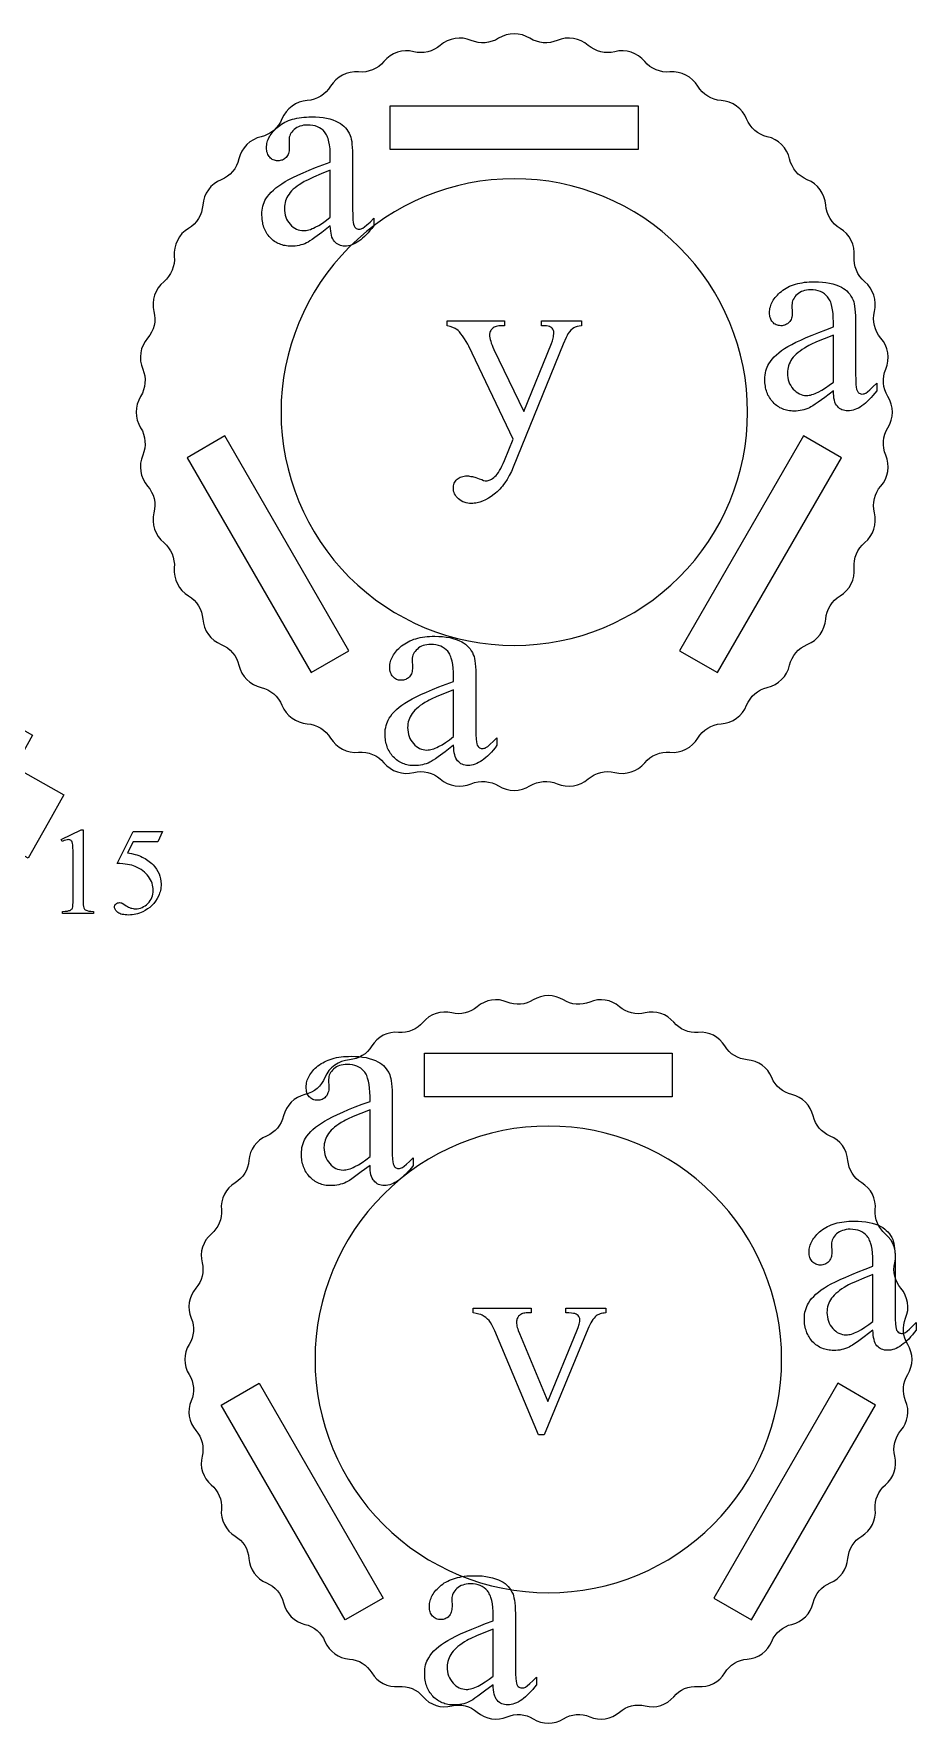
# Model space of a CAD drawing. Extents: x 5 to 599, y -219 to 392.
# Drawn here: x 277.2 to 341.2, y 202.3 to 324.8 of the extents above; entities that cross this region are included whole.
import ezdxf

# ---------------------------------------------------------------- set-up
doc = ezdxf.new("R2010")
doc.units = 0
doc.header["$MEASUREMENT"] = 0
for name, color, linetype in [('EXT', 1, 'CONTINUOUS'), ('INT', 5, 'CONTINUOUS'), ('POCKET_2_4MM', 3, 'CONTINUOUS'), ('TEXT', 18, 'CONTINUOUS')]:
    doc.layers.add(name, color=color, linetype=linetype)

msp = doc.modelspace()

# ---------------------------------------------------------------- linework, layer by layer
at = {"layer": 'EXT'}
for points in [[(285.09, 294.26, 0.286149), (285.45, 292.01, -0.244114), (285.91, 290.08, 0.286149), (286.62, 287.91, -0.244114), (287.38, 286.08, 0.286149), (288.41, 284.05, -0.244114), (289.45, 282.36, 0.286149), (290.79, 280.52, -0.244114), (292.08, 279.01, 0.286149), (293.69, 277.4, -0.244114), (295.2, 276.11, 0.286149), (297.04, 274.77, -0.244114), (298.73, 273.73, 0.286149), (300.76, 272.7, -0.244114), (302.6, 271.94, 0.286149), (304.76, 271.23, -0.244114), (306.69, 270.77, 0.286149), (308.94, 270.41, -0.244114), (310.92, 270.26, 0.286149), (313.2, 270.26, -0.244114), (315.18, 270.41, 0.286149), (317.43, 270.77, -0.244114), (319.36, 271.23, 0.286149), (321.53, 271.94, -0.244114), (323.36, 272.7, 0.286149), (325.39, 273.73, -0.244114), (327.08, 274.77, 0.286149), (328.93, 276.11, -0.244114), (330.43, 277.4, 0.286149), (332.05, 279.01, -0.244114), (333.33, 280.52, 0.286149), (334.67, 282.36, -0.244114), (335.71, 284.05, 0.286149), (336.74, 286.08, -0.244114), (337.5, 287.91, 0.286149), (338.21, 290.08, -0.244114), (338.67, 292.01, 0.286149), (339.03, 294.26, -0.244114), (339.18, 296.24, 0.286149), (339.18, 298.52, -0.244114), (339.03, 300.5, 0.286149), (338.67, 302.75, -0.244114), (338.21, 304.68, 0.286149), (337.5, 306.84, -0.244114), (336.74, 308.68, 0.286149), (335.71, 310.71, -0.244114), (334.67, 312.4, 0.286149), (333.33, 314.24, -0.244114), (332.05, 315.75, 0.286149), (330.43, 317.36, -0.244114), (328.93, 318.65, 0.286149), (327.08, 319.99, -0.244114), (325.39, 321.03, 0.286149), (323.36, 322.06, -0.244114), (321.53, 322.82, 0.286149), (319.36, 323.53, -0.244114), (317.43, 323.99, 0.286149), (315.18, 324.35, -0.244114), (313.2, 324.5, 0.286149), (310.92, 324.5, -0.244114), (308.94, 324.35, 0.286149), (306.69, 323.99, -0.244114), (304.76, 323.53, 0.286149), (302.6, 322.82, -0.244114), (300.76, 322.06, 0.286149), (298.73, 321.03, -0.244114), (297.04, 319.99, 0.286149), (295.2, 318.65, -0.244114), (293.69, 317.36, 0.286149), (292.08, 315.75, -0.244114), (290.79, 314.24, 0.286149), (289.45, 312.4, -0.244114), (288.41, 310.71, 0.286149), (287.38, 308.68, -0.244114), (286.62, 306.84, 0.286149), (285.91, 304.68, -0.244114), (285.45, 302.75, 0.286149), (285.09, 300.5, -0.244114), (284.94, 298.52, 0.286149), (284.94, 296.24, -0.244114)], [(276.77, 265.01), (273.19, 267.02), (271.89, 264.71), (268.79, 266.47), (252.52, 266.47), (252.52, 271.76, 1), (249.34, 271.76), (249.34, 271.76), (249.34, 266.47), (245.11, 266.47), (245.11, 277.05), (271.57, 277.05), (277.1, 273.93), (275.8, 271.63), (279.37, 269.61), (278.23, 267.59), (277.1, 265.58)], [(288.61, 225.65, 0.286149), (288.95, 223.49, -0.244114), (289.4, 221.63, 0.286149), (290.07, 219.55, -0.244114), (290.8, 217.79, 0.286149), (291.8, 215.83, -0.244114), (292.8, 214.21, 0.286149), (294.08, 212.43, -0.244114), (295.32, 210.98, 0.286149), (296.87, 209.43, -0.244114), (298.32, 208.19, 0.286149), (300.1, 206.91, -0.244114), (301.72, 205.91, 0.286149), (303.67, 204.92, -0.244114), (305.44, 204.18, 0.286149), (307.52, 203.51, -0.244114), (309.38, 203.06, 0.286149), (311.54, 202.72, -0.244114), (313.44, 202.57, 0.286149), (315.63, 202.57, -0.244114), (317.54, 202.72, 0.286149), (319.7, 203.06, -0.244114), (321.56, 203.51, 0.286149), (323.64, 204.18, -0.244114), (325.4, 204.92, 0.286149), (327.35, 205.91, -0.244114), (328.98, 206.91, 0.286149), (330.75, 208.19, -0.244114), (332.21, 209.43, 0.286149), (333.75, 210.98, -0.244114), (334.99, 212.43, 0.286149), (336.28, 214.21, -0.244114), (337.28, 215.83, 0.286149), (338.27, 217.79, -0.244114), (339, 219.55, 0.286149), (339.68, 221.63, -0.244114), (340.13, 223.49, 0.286149), (340.47, 225.65, -0.244114), (340.62, 227.55, 0.286149), (340.62, 229.74, -0.244114), (340.47, 231.65, 0.286149), (340.13, 233.81, -0.244114), (339.68, 235.67, 0.286149), (339, 237.75, -0.244114), (338.27, 239.51, 0.286149), (337.28, 241.47, -0.244114), (336.28, 243.09, 0.286149), (334.99, 244.86, -0.244114), (333.75, 246.32, 0.286149), (332.21, 247.87, -0.244114), (330.75, 249.1, 0.286149), (328.98, 250.39, -0.244114), (327.35, 251.39, 0.286149), (325.4, 252.38, -0.244114), (323.64, 253.11, 0.286149), (321.56, 253.79, -0.244114), (319.7, 254.24, 0.286149), (317.54, 254.58, -0.244114), (315.63, 254.73, 0.286149), (313.44, 254.73, -0.244114), (311.54, 254.58, 0.286149), (309.38, 254.24, -0.244114), (307.52, 253.79, 0.286149), (305.44, 253.11, -0.244114), (303.67, 252.38, 0.286149), (301.72, 251.39, -0.244114), (300.1, 250.39, 0.286149), (298.32, 249.1, -0.244114), (296.87, 247.87, 0.286149), (295.32, 246.32, -0.244114), (294.08, 244.86, 0.286149), (292.8, 243.09, -0.244114), (291.8, 241.47, 0.286149), (290.8, 239.51, -0.244114), (290.07, 237.75, 0.286149), (289.4, 235.67, -0.244114), (288.95, 233.81, 0.286149), (288.61, 231.65, -0.244114), (288.46, 229.74, 0.286149), (288.46, 227.55, -0.244114)]]:
    msp.add_lwpolyline(points, format="xyb", close=True, dxfattribs=at)
at = {"layer": 'INT'}
for points in [[(303.06, 316.43), (303.06, 319.61), (321.06, 319.61), (321.06, 316.43)], [(297.31, 278.48), (300.06, 280.06), (291.06, 295.65), (288.31, 294.06)], [(326.81, 278.48), (335.81, 294.06), (333.06, 295.65), (324.06, 280.06)]]:
    msp.add_lwpolyline(points, close=True, dxfattribs=at)
for points in [[(312.06, 314.31, 0.414214), (295.13, 297.38, 0.414214), (312.06, 280.45, 0.414214), (329, 297.38, 0.414214)], [(314.54, 245.58, 0.414214), (297.6, 228.65, 0.414214), (314.54, 211.72, 0.414214), (331.47, 228.65, 0.414214)]]:
    msp.add_lwpolyline(points, format="xyb", close=True, dxfattribs=at)
at = {"layer": 'POCKET_2_4MM'}
for points in [[(305.54, 247.7), (305.54, 250.88), (323.53, 250.88), (323.53, 247.7)], [(299.79, 209.75), (290.79, 225.33), (293.54, 226.92), (302.54, 211.33)], [(329.29, 209.75), (338.29, 225.33), (335.54, 226.92), (326.54, 211.33)]]:
    msp.add_lwpolyline(points, close=True, dxfattribs=at)
at = {"layer": 'TEXT'}
for points in [[(298.71, 310.89), (298.09, 310.41), (297.59, 310.05), (297.39, 309.91), (297.23, 309.8), (297.09, 309.72), (296.99, 309.66), (296.85, 309.6), (296.72, 309.55), (296.58, 309.51), (296.44, 309.48), (296.3, 309.45), (296.16, 309.43), (296.01, 309.42), (295.87, 309.42), (295.75, 309.42), (295.64, 309.43), (295.53, 309.44), (295.42, 309.46), (295.32, 309.48), (295.22, 309.51), (295.12, 309.54), (295.02, 309.58), (294.93, 309.62), (294.83, 309.66), (294.75, 309.72), (294.66, 309.77), (294.57, 309.84), (294.49, 309.9), (294.41, 309.97), (294.34, 310.05), (294.27, 310.13), (294.2, 310.22), (294.13, 310.3), (294.08, 310.39), (294.02, 310.49), (293.97, 310.58), (293.93, 310.68), (293.89, 310.78), (293.85, 310.89), (293.82, 311), (293.8, 311.11), (293.78, 311.23), (293.76, 311.35), (293.75, 311.47), (293.74, 311.72), (293.74, 311.88), (293.76, 312.03), (293.78, 312.18), (293.81, 312.33), (293.85, 312.47), (293.9, 312.6), (293.96, 312.73), (294.03, 312.85), (294.14, 313.02), (294.27, 313.18), (294.41, 313.34), (294.58, 313.49), (294.76, 313.65), (294.96, 313.8), (295.18, 313.95), (295.42, 314.1), (295.69, 314.25), (296, 314.41), (296.35, 314.57), (296.74, 314.75), (297.17, 314.93), (297.64, 315.12), (298.16, 315.32), (298.71, 315.52), (298.71, 315.88), (298.71, 316.2), (298.69, 316.49), (298.65, 316.76), (298.61, 317), (298.55, 317.22), (298.51, 317.32), (298.48, 317.41), (298.43, 317.49), (298.39, 317.57), (298.34, 317.64), (298.29, 317.71), (298.18, 317.83), (298.05, 317.93), (297.92, 318.01), (297.77, 318.08), (297.61, 318.14), (297.44, 318.18), (297.25, 318.2), (297.06, 318.21), (296.91, 318.2), (296.76, 318.19), (296.63, 318.16), (296.5, 318.12), (296.39, 318.08), (296.28, 318.02), (296.17, 317.95), (296.08, 317.88), (295.99, 317.79), (295.92, 317.7), (295.85, 317.61), (295.8, 317.52), (295.76, 317.42), (295.73, 317.32), (295.71, 317.22), (295.71, 317.11), (295.73, 316.55), (295.73, 316.44), (295.71, 316.34), (295.7, 316.24), (295.67, 316.15), (295.64, 316.07), (295.6, 315.99), (295.55, 315.92), (295.5, 315.86), (295.44, 315.8), (295.38, 315.75), (295.31, 315.71), (295.23, 315.67), (295.16, 315.65), (295.08, 315.63), (294.99, 315.62), (294.9, 315.61), (294.81, 315.62), (294.73, 315.63), (294.65, 315.65), (294.57, 315.68), (294.5, 315.71), (294.43, 315.75), (294.37, 315.81), (294.31, 315.87), (294.26, 315.93), (294.21, 316), (294.17, 316.08), (294.14, 316.17), (294.11, 316.26), (294.09, 316.35), (294.08, 316.45), (294.08, 316.56), (294.08, 316.66), (294.09, 316.77), (294.11, 316.87), (294.13, 316.97), (294.16, 317.07), (294.2, 317.17), (294.24, 317.27), (294.29, 317.36), (294.35, 317.46), (294.42, 317.55), (294.49, 317.65), (294.56, 317.74), (294.65, 317.83), (294.74, 317.92), (294.83, 318.01), (294.94, 318.1), (295.05, 318.18), (295.16, 318.26), (295.28, 318.34), (295.41, 318.41), (295.54, 318.47), (295.68, 318.53), (295.82, 318.58), (295.97, 318.63), (296.12, 318.67), (296.28, 318.7), (296.45, 318.73), (296.62, 318.76), (296.79, 318.78), (296.97, 318.79), (297.16, 318.8), (297.35, 318.8), (297.64, 318.8), (297.92, 318.78), (298.18, 318.75), (298.43, 318.7), (298.67, 318.65), (298.89, 318.58), (299.1, 318.5), (299.3, 318.4), (299.44, 318.32), (299.57, 318.23), (299.69, 318.13), (299.8, 318.01), (299.9, 317.89), (299.99, 317.76), (300.08, 317.61), (300.15, 317.46), (300.19, 317.34), (300.23, 317.19), (300.26, 317.02), (300.28, 316.82), (300.3, 316.59), (300.31, 316.33), (300.32, 316.05), (300.32, 315.74), (300.32, 312.7), (300.33, 312.13), (300.34, 311.67), (300.35, 311.34), (300.37, 311.14), (300.4, 311.01), (300.44, 310.9), (300.48, 310.81), (300.51, 310.78), (300.53, 310.75), (300.59, 310.71), (300.65, 310.68), (300.72, 310.66), (300.79, 310.66), (300.87, 310.66), (300.94, 310.67), (301, 310.69), (301.07, 310.72), (301.19, 310.82), (301.37, 310.97), (301.59, 311.17), (301.86, 311.44), (301.86, 310.89), (301.72, 310.71), (301.58, 310.55), (301.45, 310.39), (301.32, 310.25), (301.18, 310.12), (301.05, 310), (300.92, 309.89), (300.79, 309.79), (300.66, 309.71), (300.53, 309.63), (300.4, 309.57), (300.27, 309.52), (300.14, 309.48), (300.02, 309.45), (299.89, 309.43), (299.77, 309.43), (299.65, 309.43), (299.54, 309.45), (299.44, 309.47), (299.34, 309.51), (299.25, 309.56), (299.16, 309.61), (299.08, 309.68), (299.01, 309.76), (298.94, 309.85), (298.88, 309.95), (298.83, 310.07), (298.79, 310.21), (298.76, 310.36), (298.74, 310.52), (298.72, 310.7)], [(298.71, 311.52), (298.71, 314.93), (298.04, 314.66), (297.5, 314.43), (297.09, 314.24), (296.94, 314.17), (296.81, 314.1), (296.63, 313.99), (296.45, 313.88), (296.3, 313.77), (296.15, 313.66), (296.02, 313.55), (295.9, 313.43), (295.8, 313.32), (295.71, 313.2), (295.63, 313.08), (295.56, 312.96), (295.51, 312.84), (295.46, 312.71), (295.42, 312.58), (295.4, 312.45), (295.38, 312.32), (295.38, 312.18), (295.38, 312.01), (295.4, 311.84), (295.44, 311.68), (295.48, 311.53), (295.54, 311.39), (295.61, 311.26), (295.7, 311.13), (295.8, 311.01), (295.9, 310.9), (296.01, 310.81), (296.13, 310.73), (296.25, 310.66), (296.37, 310.61), (296.5, 310.58), (296.63, 310.56), (296.76, 310.55), (296.86, 310.55), (296.96, 310.56), (297.06, 310.58), (297.16, 310.61), (297.27, 310.64), (297.38, 310.69), (297.5, 310.73), (297.62, 310.79), (297.87, 310.93), (298.14, 311.1), (298.42, 311.3)], [(335.23, 298.93), (334.6, 298.45), (334.11, 298.09), (333.91, 297.95), (333.74, 297.84), (333.6, 297.76), (333.5, 297.7), (333.37, 297.64), (333.23, 297.59), (333.09, 297.55), (332.96, 297.52), (332.81, 297.49), (332.67, 297.47), (332.52, 297.46), (332.38, 297.46), (332.26, 297.46), (332.15, 297.47), (332.04, 297.48), (331.93, 297.5), (331.83, 297.52), (331.73, 297.54), (331.63, 297.58), (331.53, 297.61), (331.44, 297.66), (331.35, 297.7), (331.26, 297.76), (331.17, 297.81), (331.09, 297.87), (331.01, 297.94), (330.93, 298.01), (330.85, 298.09), (330.78, 298.17), (330.71, 298.25), (330.65, 298.34), (330.59, 298.43), (330.53, 298.53), (330.48, 298.62), (330.44, 298.72), (330.4, 298.82), (330.37, 298.93), (330.33, 299.04), (330.31, 299.15), (330.29, 299.27), (330.27, 299.38), (330.26, 299.51), (330.25, 299.76), (330.25, 299.92), (330.27, 300.07), (330.29, 300.22), (330.32, 300.37), (330.36, 300.51), (330.41, 300.64), (330.47, 300.77), (330.54, 300.89), (330.65, 301.05), (330.78, 301.22), (330.93, 301.38), (331.09, 301.53), (331.27, 301.69), (331.47, 301.84), (331.69, 301.99), (331.93, 302.14), (332.2, 302.29), (332.51, 302.45), (332.86, 302.61), (333.25, 302.79), (333.68, 302.97), (334.16, 303.16), (334.67, 303.36), (335.23, 303.56), (335.23, 303.91), (335.22, 304.24), (335.2, 304.53), (335.17, 304.8), (335.12, 305.04), (335.06, 305.26), (335.03, 305.36), (334.99, 305.45), (334.95, 305.53), (334.9, 305.61), (334.85, 305.68), (334.8, 305.75), (334.69, 305.87), (334.57, 305.97), (334.43, 306.05), (334.28, 306.12), (334.12, 306.18), (333.95, 306.22), (333.76, 306.24), (333.57, 306.25), (333.42, 306.24), (333.28, 306.23), (333.14, 306.2), (333.02, 306.16), (332.9, 306.12), (332.79, 306.06), (332.69, 305.99), (332.59, 305.91), (332.5, 305.83), (332.43, 305.74), (332.37, 305.65), (332.31, 305.56), (332.27, 305.46), (332.24, 305.36), (332.23, 305.26), (332.22, 305.15), (332.24, 304.59), (332.24, 304.48), (332.23, 304.38), (332.21, 304.28), (332.18, 304.19), (332.15, 304.11), (332.11, 304.03), (332.06, 303.96), (332.01, 303.9), (331.95, 303.84), (331.89, 303.79), (331.82, 303.75), (331.75, 303.71), (331.67, 303.69), (331.59, 303.67), (331.5, 303.65), (331.41, 303.65), (331.32, 303.66), (331.24, 303.67), (331.16, 303.69), (331.08, 303.71), (331.01, 303.75), (330.94, 303.79), (330.88, 303.85), (330.82, 303.9), (330.77, 303.97), (330.72, 304.04), (330.68, 304.12), (330.65, 304.2), (330.62, 304.29), (330.61, 304.39), (330.6, 304.49), (330.59, 304.6), (330.6, 304.7), (330.61, 304.81), (330.62, 304.91), (330.65, 305.01), (330.68, 305.11), (330.71, 305.21), (330.76, 305.31), (330.81, 305.4), (330.86, 305.5), (330.93, 305.59), (331, 305.69), (331.07, 305.78), (331.16, 305.87), (331.25, 305.96), (331.35, 306.05), (331.45, 306.14), (331.56, 306.22), (331.68, 306.3), (331.8, 306.38), (331.92, 306.45), (332.05, 306.51), (332.19, 306.57), (332.33, 306.62), (332.48, 306.67), (332.64, 306.71), (332.79, 306.74), (332.96, 306.77), (333.13, 306.8), (333.3, 306.82), (333.48, 306.83), (333.67, 306.84), (333.86, 306.84), (334.15, 306.84), (334.43, 306.82), (334.69, 306.79), (334.94, 306.74), (335.18, 306.69), (335.4, 306.62), (335.61, 306.54), (335.81, 306.44), (335.95, 306.36), (336.08, 306.27), (336.2, 306.17), (336.31, 306.05), (336.41, 305.93), (336.5, 305.8), (336.59, 305.65), (336.66, 305.5), (336.7, 305.38), (336.74, 305.23), (336.77, 305.06), (336.79, 304.86), (336.81, 304.63), (336.82, 304.37), (336.83, 304.09), (336.84, 303.78), (336.84, 300.74), (336.84, 300.17), (336.85, 299.71), (336.86, 299.38), (336.88, 299.18), (336.91, 299.05), (336.95, 298.94), (336.99, 298.85), (337.02, 298.82), (337.05, 298.79), (337.1, 298.75), (337.17, 298.72), (337.23, 298.7), (337.3, 298.69), (337.38, 298.7), (337.45, 298.71), (337.52, 298.73), (337.58, 298.76), (337.7, 298.86), (337.88, 299), (338.1, 299.21), (338.37, 299.48), (338.37, 298.93), (338.23, 298.75), (338.1, 298.59), (337.96, 298.43), (337.83, 298.29), (337.69, 298.16), (337.56, 298.04), (337.43, 297.93), (337.3, 297.83), (337.17, 297.75), (337.04, 297.67), (336.91, 297.61), (336.78, 297.56), (336.66, 297.52), (336.53, 297.49), (336.4, 297.47), (336.28, 297.47), (336.16, 297.47), (336.05, 297.49), (335.95, 297.51), (335.85, 297.55), (335.76, 297.6), (335.67, 297.65), (335.59, 297.72), (335.52, 297.8), (335.45, 297.89), (335.39, 297.99), (335.34, 298.11), (335.3, 298.25), (335.27, 298.39), (335.25, 298.56), (335.23, 298.74)], [(307.18, 304), (311.35, 304), (311.35, 303.64), (311.14, 303.64), (311.04, 303.64), (310.94, 303.63), (310.85, 303.62), (310.76, 303.6), (310.68, 303.57), (310.61, 303.54), (310.54, 303.5), (310.49, 303.45), (310.43, 303.4), (310.39, 303.35), (310.35, 303.3), (310.32, 303.24), (310.3, 303.18), (310.28, 303.12), (310.27, 303.05), (310.27, 302.98), (310.27, 302.88), (310.29, 302.77), (310.31, 302.65), (310.35, 302.53), (310.39, 302.39), (310.45, 302.24), (310.51, 302.09), (310.59, 301.93), (312.76, 297.42), (314.76, 302.36), (314.84, 302.56), (314.89, 302.75), (314.91, 302.85), (314.92, 302.95), (314.93, 303.05), (314.93, 303.15), (314.93, 303.23), (314.91, 303.3), (314.89, 303.36), (314.86, 303.41), (314.82, 303.46), (314.76, 303.51), (314.69, 303.55), (314.62, 303.58), (314.52, 303.61), (314.39, 303.63), (314.23, 303.64), (314.03, 303.64), (314.03, 304), (316.94, 304), (316.94, 303.64), (316.77, 303.62), (316.62, 303.59), (316.49, 303.54), (316.38, 303.49), (316.28, 303.42), (316.18, 303.32), (316.07, 303.2), (315.95, 303.05), (315.9, 302.95), (315.83, 302.79), (315.62, 302.3), (311.98, 293.38), (311.85, 293.07), (311.7, 292.77), (311.54, 292.5), (311.37, 292.24), (311.29, 292.12), (311.2, 292.01), (311.1, 291.9), (311.01, 291.79), (310.91, 291.69), (310.81, 291.59), (310.71, 291.5), (310.6, 291.42), (310.39, 291.26), (310.18, 291.13), (309.97, 291.01), (309.76, 290.92), (309.56, 290.85), (309.36, 290.8), (309.26, 290.78), (309.16, 290.77), (309.06, 290.76), (308.96, 290.76), (308.82, 290.76), (308.68, 290.78), (308.56, 290.8), (308.43, 290.84), (308.32, 290.88), (308.21, 290.94), (308.11, 291.01), (308.01, 291.09), (307.93, 291.17), (307.85, 291.26), (307.79, 291.35), (307.73, 291.44), (307.69, 291.54), (307.66, 291.64), (307.65, 291.74), (307.64, 291.85), (307.65, 291.95), (307.66, 292.04), (307.68, 292.13), (307.71, 292.22), (307.75, 292.3), (307.79, 292.37), (307.85, 292.44), (307.91, 292.51), (307.98, 292.56), (308.06, 292.62), (308.14, 292.66), (308.23, 292.69), (308.32, 292.72), (308.42, 292.74), (308.53, 292.75), (308.65, 292.76), (308.73, 292.75), (308.82, 292.74), (308.92, 292.72), (309.03, 292.7), (309.26, 292.63), (309.52, 292.54), (309.7, 292.48), (309.84, 292.43), (309.95, 292.4), (310.01, 292.39), (310.09, 292.4), (310.16, 292.41), (310.24, 292.44), (310.32, 292.47), (310.4, 292.51), (310.48, 292.56), (310.57, 292.63), (310.65, 292.7), (310.74, 292.78), (310.82, 292.88), (310.91, 293), (311, 293.14), (311.09, 293.3), (311.17, 293.47), (311.26, 293.66), (311.35, 293.87), (311.98, 295.42), (308.77, 302.16), (308.69, 302.32), (308.58, 302.5), (308.45, 302.7), (308.3, 302.91), (308.19, 303.07), (308.08, 303.2), (307.99, 303.3), (307.9, 303.37), (307.84, 303.41), (307.78, 303.45), (307.61, 303.52), (307.41, 303.58), (307.18, 303.64)], [(335.23, 299.56), (335.23, 302.97), (334.55, 302.7), (334.01, 302.47), (333.6, 302.28), (333.45, 302.21), (333.32, 302.14), (333.14, 302.03), (332.97, 301.92), (332.81, 301.81), (332.66, 301.7), (332.53, 301.59), (332.41, 301.47), (332.31, 301.36), (332.22, 301.24), (332.14, 301.12), (332.08, 301), (332.02, 300.88), (331.97, 300.75), (331.94, 300.62), (331.91, 300.49), (331.89, 300.35), (331.89, 300.22), (331.9, 300.04), (331.92, 299.88), (331.95, 299.72), (331.99, 299.57), (332.05, 299.43), (332.13, 299.3), (332.21, 299.17), (332.31, 299.05), (332.42, 298.94), (332.53, 298.85), (332.64, 298.77), (332.76, 298.7), (332.88, 298.65), (333.01, 298.62), (333.14, 298.59), (333.27, 298.59), (333.37, 298.59), (333.47, 298.6), (333.57, 298.62), (333.67, 298.65), (333.78, 298.68), (333.9, 298.72), (334.01, 298.77), (334.13, 298.83), (334.38, 298.97), (334.65, 299.14), (334.93, 299.33)], [(307.66, 273.21), (307.04, 272.73), (306.54, 272.37), (306.34, 272.23), (306.17, 272.12), (306.04, 272.03), (305.93, 271.98), (305.8, 271.92), (305.67, 271.87), (305.53, 271.83), (305.39, 271.79), (305.25, 271.77), (305.1, 271.75), (304.96, 271.74), (304.81, 271.73), (304.7, 271.73), (304.58, 271.74), (304.48, 271.75), (304.37, 271.77), (304.26, 271.79), (304.16, 271.82), (304.06, 271.85), (303.97, 271.89), (303.87, 271.93), (303.78, 271.98), (303.69, 272.03), (303.6, 272.09), (303.52, 272.15), (303.44, 272.22), (303.36, 272.29), (303.28, 272.37), (303.21, 272.45), (303.14, 272.53), (303.08, 272.62), (303.02, 272.71), (302.97, 272.8), (302.92, 272.9), (302.87, 273), (302.83, 273.1), (302.8, 273.21), (302.77, 273.32), (302.74, 273.43), (302.72, 273.54), (302.71, 273.66), (302.69, 273.78), (302.68, 274.03), (302.69, 274.2), (302.7, 274.35), (302.73, 274.5), (302.76, 274.64), (302.8, 274.78), (302.85, 274.92), (302.91, 275.04), (302.98, 275.17), (303.09, 275.33), (303.21, 275.49), (303.36, 275.65), (303.52, 275.81), (303.71, 275.97), (303.91, 276.12), (304.13, 276.27), (304.37, 276.42), (304.64, 276.57), (304.94, 276.72), (305.29, 276.89), (305.69, 277.06), (306.12, 277.25), (306.59, 277.44), (307.11, 277.63), (307.66, 277.84), (307.66, 278.19), (307.65, 278.51), (307.63, 278.81), (307.6, 279.08), (307.55, 279.32), (307.49, 279.53), (307.46, 279.63), (307.42, 279.72), (307.38, 279.81), (307.34, 279.89), (307.29, 279.96), (307.24, 280.03), (307.12, 280.14), (307, 280.24), (306.86, 280.33), (306.72, 280.4), (306.55, 280.45), (306.38, 280.49), (306.2, 280.52), (306, 280.52), (305.85, 280.52), (305.71, 280.5), (305.58, 280.48), (305.45, 280.44), (305.33, 280.39), (305.22, 280.34), (305.12, 280.27), (305.03, 280.19), (304.94, 280.11), (304.86, 280.02), (304.8, 279.93), (304.75, 279.84), (304.71, 279.74), (304.68, 279.64), (304.66, 279.54), (304.66, 279.43), (304.67, 278.86), (304.67, 278.76), (304.66, 278.65), (304.64, 278.56), (304.62, 278.47), (304.59, 278.38), (304.55, 278.31), (304.5, 278.24), (304.45, 278.17), (304.39, 278.11), (304.32, 278.06), (304.25, 278.02), (304.18, 277.99), (304.1, 277.96), (304.02, 277.94), (303.94, 277.93), (303.85, 277.93), (303.76, 277.93), (303.67, 277.94), (303.59, 277.96), (303.52, 277.99), (303.45, 278.03), (303.38, 278.07), (303.31, 278.12), (303.26, 278.18), (303.2, 278.25), (303.15, 278.32), (303.12, 278.4), (303.08, 278.48), (303.06, 278.57), (303.04, 278.67), (303.03, 278.77), (303.03, 278.87), (303.03, 278.98), (303.04, 279.08), (303.06, 279.18), (303.08, 279.29), (303.11, 279.39), (303.15, 279.48), (303.19, 279.58), (303.24, 279.68), (303.3, 279.77), (303.36, 279.87), (303.43, 279.96), (303.51, 280.06), (303.59, 280.15), (303.68, 280.24), (303.78, 280.33), (303.88, 280.42), (303.99, 280.5), (304.11, 280.58), (304.23, 280.65), (304.36, 280.72), (304.49, 280.79), (304.63, 280.84), (304.77, 280.9), (304.92, 280.94), (305.07, 280.98), (305.23, 281.02), (305.39, 281.05), (305.56, 281.07), (305.74, 281.09), (305.92, 281.11), (306.1, 281.12), (306.29, 281.12), (306.59, 281.11), (306.86, 281.09), (307.13, 281.06), (307.38, 281.02), (307.61, 280.96), (307.84, 280.89), (308.05, 280.81), (308.25, 280.72), (308.38, 280.64), (308.51, 280.55), (308.63, 280.44), (308.75, 280.33), (308.85, 280.21), (308.94, 280.07), (309.02, 279.93), (309.09, 279.77), (309.14, 279.65), (309.17, 279.51), (309.2, 279.33), (309.23, 279.13), (309.25, 278.9), (309.26, 278.65), (309.27, 278.37), (309.27, 278.05), (309.27, 275.02), (309.27, 274.44), (309.28, 273.99), (309.3, 273.66), (309.32, 273.45), (309.35, 273.32), (309.38, 273.21), (309.43, 273.13), (309.45, 273.1), (309.48, 273.07), (309.54, 273.03), (309.6, 273), (309.67, 272.98), (309.74, 272.97), (309.81, 272.98), (309.88, 272.99), (309.95, 273.01), (310.01, 273.04), (310.14, 273.13), (310.31, 273.28), (310.53, 273.49), (310.8, 273.75), (310.8, 273.21), (310.67, 273.03), (310.53, 272.86), (310.4, 272.71), (310.26, 272.57), (310.13, 272.43), (310, 272.31), (309.86, 272.21), (309.73, 272.11), (309.6, 272.02), (309.47, 271.95), (309.35, 271.88), (309.22, 271.83), (309.09, 271.79), (308.96, 271.76), (308.84, 271.75), (308.71, 271.74), (308.6, 271.75), (308.49, 271.76), (308.38, 271.79), (308.28, 271.83), (308.19, 271.87), (308.11, 271.93), (308.03, 272), (307.95, 272.07), (307.89, 272.16), (307.83, 272.27), (307.78, 272.39), (307.74, 272.52), (307.71, 272.67), (307.68, 272.83), (307.67, 273.01)], [(307.66, 273.84), (307.66, 277.24), (306.99, 276.97), (306.45, 276.74), (306.04, 276.56), (305.88, 276.48), (305.76, 276.42), (305.57, 276.31), (305.4, 276.2), (305.24, 276.09), (305.1, 275.98), (304.97, 275.86), (304.85, 275.75), (304.74, 275.63), (304.66, 275.52), (304.58, 275.4), (304.51, 275.28), (304.45, 275.15), (304.41, 275.03), (304.37, 274.9), (304.34, 274.77), (304.33, 274.63), (304.32, 274.49), (304.33, 274.32), (304.35, 274.16), (304.38, 274), (304.43, 273.85), (304.49, 273.71), (304.56, 273.57), (304.64, 273.45), (304.74, 273.33), (304.85, 273.22), (304.96, 273.12), (305.08, 273.05), (305.19, 272.98), (305.32, 272.93), (305.44, 272.89), (305.57, 272.87), (305.71, 272.86), (305.8, 272.87), (305.9, 272.88), (306, 272.9), (306.11, 272.93), (306.22, 272.96), (306.33, 273), (306.45, 273.05), (306.57, 273.11), (306.82, 273.25), (307.08, 273.41), (307.37, 273.61)], [(279.17, 266.37), (280.62, 267.08), (280.77, 267.08), (280.77, 262.05), (280.77, 261.82), (280.78, 261.64), (280.79, 261.51), (280.81, 261.42), (280.84, 261.37), (280.87, 261.32), (280.92, 261.27), (280.98, 261.24), (281.07, 261.21), (281.18, 261.18), (281.33, 261.17), (281.52, 261.16), (281.52, 261), (279.28, 261), (279.28, 261.16), (279.47, 261.17), (279.63, 261.18), (279.74, 261.21), (279.82, 261.23), (279.88, 261.27), (279.93, 261.31), (279.97, 261.35), (280, 261.4), (280.02, 261.49), (280.03, 261.62), (280.04, 261.81), (280.04, 262.05), (280.04, 265.26), (280.04, 265.56), (280.03, 265.8), (280.02, 265.97), (280, 266.1), (279.98, 266.16), (279.96, 266.22), (279.92, 266.26), (279.89, 266.3), (279.84, 266.33), (279.8, 266.35), (279.75, 266.36), (279.69, 266.37), (279.6, 266.36), (279.5, 266.33), (279.38, 266.29), (279.24, 266.23)], [(286.52, 266.95), (286.18, 266.21), (284.39, 266.21), (283.99, 265.41), (284.28, 265.36), (284.55, 265.29), (284.67, 265.25), (284.8, 265.2), (284.92, 265.16), (285.04, 265.1), (285.15, 265.05), (285.26, 264.99), (285.37, 264.92), (285.47, 264.86), (285.57, 264.78), (285.66, 264.71), (285.75, 264.63), (285.84, 264.54), (285.98, 264.39), (286.09, 264.23), (286.19, 264.06), (286.28, 263.89), (286.34, 263.71), (286.39, 263.53), (286.41, 263.34), (286.42, 263.14), (286.42, 263.02), (286.41, 262.91), (286.4, 262.79), (286.37, 262.68), (286.35, 262.58), (286.32, 262.47), (286.28, 262.37), (286.23, 262.27), (286.13, 262.08), (286.02, 261.9), (285.89, 261.73), (285.75, 261.59), (285.6, 261.45), (285.44, 261.33), (285.28, 261.23), (285.11, 261.13), (284.98, 261.08), (284.85, 261.03), (284.72, 260.99), (284.59, 260.95), (284.46, 260.93), (284.33, 260.91), (284.2, 260.9), (284.07, 260.89), (283.94, 260.9), (283.82, 260.9), (283.71, 260.92), (283.61, 260.94), (283.51, 260.96), (283.43, 261), (283.36, 261.03), (283.29, 261.08), (283.23, 261.12), (283.18, 261.17), (283.14, 261.22), (283.11, 261.27), (283.08, 261.32), (283.06, 261.37), (283.05, 261.42), (283.05, 261.48), (283.05, 261.54), (283.07, 261.59), (283.1, 261.65), (283.15, 261.69), (283.2, 261.74), (283.26, 261.77), (283.33, 261.78), (283.4, 261.79), (283.51, 261.78), (283.56, 261.77), (283.6, 261.75), (283.72, 261.69), (283.89, 261.57), (283.98, 261.52), (284.06, 261.47), (284.14, 261.43), (284.23, 261.4), (284.31, 261.38), (284.39, 261.36), (284.48, 261.35), (284.56, 261.35), (284.69, 261.35), (284.81, 261.37), (284.93, 261.4), (285.04, 261.44), (285.15, 261.5), (285.26, 261.56), (285.36, 261.64), (285.46, 261.73), (285.55, 261.83), (285.63, 261.94), (285.7, 262.05), (285.75, 262.16), (285.8, 262.29), (285.83, 262.41), (285.85, 262.54), (285.85, 262.68), (285.85, 262.81), (285.83, 262.95), (285.8, 263.07), (285.77, 263.2), (285.72, 263.33), (285.66, 263.45), (285.59, 263.57), (285.51, 263.69), (285.41, 263.8), (285.32, 263.91), (285.21, 264.01), (285.09, 264.1), (284.97, 264.19), (284.84, 264.27), (284.7, 264.34), (284.55, 264.41), (284.42, 264.46), (284.29, 264.5), (284.14, 264.53), (283.98, 264.57), (283.81, 264.59), (283.64, 264.61), (283.44, 264.63), (283.24, 264.64), (284.39, 266.95)], [(301.59, 242.73), (300.96, 242.26), (300.47, 241.9), (300.27, 241.76), (300.1, 241.64), (299.96, 241.56), (299.86, 241.51), (299.73, 241.45), (299.59, 241.4), (299.46, 241.36), (299.32, 241.32), (299.17, 241.3), (299.03, 241.28), (298.89, 241.27), (298.74, 241.26), (298.62, 241.26), (298.51, 241.27), (298.4, 241.28), (298.29, 241.3), (298.19, 241.32), (298.09, 241.35), (297.99, 241.38), (297.89, 241.42), (297.8, 241.46), (297.71, 241.51), (297.62, 241.56), (297.53, 241.62), (297.45, 241.68), (297.37, 241.75), (297.29, 241.82), (297.21, 241.9), (297.14, 241.98), (297.07, 242.06), (297.01, 242.15), (296.95, 242.24), (296.89, 242.33), (296.85, 242.43), (296.8, 242.53), (296.76, 242.63), (296.73, 242.74), (296.7, 242.84), (296.67, 242.96), (296.65, 243.07), (296.63, 243.19), (296.62, 243.31), (296.61, 243.56), (296.62, 243.72), (296.63, 243.88), (296.65, 244.03), (296.68, 244.17), (296.73, 244.31), (296.78, 244.45), (296.83, 244.57), (296.9, 244.7), (297.01, 244.86), (297.14, 245.02), (297.29, 245.18), (297.45, 245.34), (297.63, 245.49), (297.84, 245.65), (298.06, 245.8), (298.29, 245.94), (298.56, 246.09), (298.87, 246.25), (299.22, 246.42), (299.61, 246.59), (300.04, 246.78), (300.52, 246.97), (301.03, 247.16), (301.59, 247.37), (301.59, 247.72), (301.58, 248.04), (301.56, 248.34), (301.53, 248.6), (301.48, 248.85), (301.42, 249.06), (301.39, 249.16), (301.35, 249.25), (301.31, 249.34), (301.26, 249.42), (301.21, 249.49), (301.16, 249.55), (301.05, 249.67), (300.93, 249.77), (300.79, 249.86), (300.64, 249.93), (300.48, 249.98), (300.31, 250.02), (300.12, 250.04), (299.93, 250.05), (299.78, 250.05), (299.64, 250.03), (299.5, 250.01), (299.38, 249.97), (299.26, 249.92), (299.15, 249.87), (299.05, 249.8), (298.95, 249.72), (298.87, 249.64), (298.79, 249.55), (298.73, 249.46), (298.67, 249.36), (298.63, 249.27), (298.6, 249.17), (298.59, 249.07), (298.58, 248.96), (298.6, 248.39), (298.6, 248.28), (298.59, 248.18), (298.57, 248.09), (298.54, 248), (298.51, 247.91), (298.47, 247.84), (298.43, 247.76), (298.37, 247.7), (298.31, 247.64), (298.25, 247.59), (298.18, 247.55), (298.11, 247.52), (298.03, 247.49), (297.95, 247.47), (297.86, 247.46), (297.77, 247.46), (297.68, 247.46), (297.6, 247.47), (297.52, 247.49), (297.44, 247.52), (297.37, 247.56), (297.3, 247.6), (297.24, 247.65), (297.18, 247.71), (297.13, 247.78), (297.08, 247.85), (297.04, 247.93), (297.01, 248.01), (296.98, 248.1), (296.97, 248.2), (296.96, 248.3), (296.95, 248.4), (296.96, 248.51), (296.97, 248.61), (296.98, 248.71), (297.01, 248.81), (297.04, 248.91), (297.07, 249.01), (297.12, 249.11), (297.17, 249.21), (297.22, 249.3), (297.29, 249.4), (297.36, 249.49), (297.44, 249.58), (297.52, 249.68), (297.61, 249.77), (297.71, 249.86), (297.81, 249.94), (297.92, 250.03), (298.04, 250.11), (298.16, 250.18), (298.28, 250.25), (298.42, 250.32), (298.55, 250.37), (298.69, 250.42), (298.84, 250.47), (299, 250.51), (299.15, 250.55), (299.32, 250.58), (299.49, 250.6), (299.66, 250.62), (299.84, 250.64), (300.03, 250.64), (300.22, 250.65), (300.51, 250.64), (300.79, 250.62), (301.05, 250.59), (301.3, 250.55), (301.54, 250.49), (301.76, 250.42), (301.98, 250.34), (302.17, 250.25), (302.31, 250.17), (302.44, 250.07), (302.56, 249.97), (302.67, 249.86), (302.77, 249.74), (302.87, 249.6), (302.95, 249.46), (303.02, 249.3), (303.06, 249.18), (303.1, 249.04), (303.13, 248.86), (303.15, 248.66), (303.17, 248.43), (303.19, 248.18), (303.19, 247.89), (303.2, 247.58), (303.2, 244.55), (303.2, 243.97), (303.21, 243.52), (303.22, 243.19), (303.25, 242.98), (303.27, 242.85), (303.31, 242.74), (303.35, 242.66), (303.38, 242.63), (303.41, 242.6), (303.46, 242.56), (303.53, 242.52), (303.59, 242.51), (303.66, 242.5), (303.74, 242.5), (303.81, 242.52), (303.88, 242.54), (303.94, 242.57), (304.06, 242.66), (304.24, 242.81), (304.46, 243.02), (304.73, 243.28), (304.73, 242.73), (304.59, 242.56), (304.46, 242.39), (304.32, 242.24), (304.19, 242.09), (304.05, 241.96), (303.92, 241.84), (303.79, 241.73), (303.66, 241.64), (303.53, 241.55), (303.4, 241.48), (303.27, 241.41), (303.14, 241.36), (303.02, 241.32), (302.89, 241.29), (302.77, 241.28), (302.64, 241.27), (302.52, 241.28), (302.41, 241.29), (302.31, 241.32), (302.21, 241.35), (302.12, 241.4), (302.03, 241.46), (301.95, 241.53), (301.88, 241.6), (301.81, 241.69), (301.75, 241.8), (301.71, 241.92), (301.66, 242.05), (301.63, 242.2), (301.61, 242.36), (301.59, 242.54)], [(301.59, 243.37), (301.59, 246.77), (300.92, 246.5), (300.37, 246.27), (299.96, 246.09), (299.81, 246.01), (299.68, 245.94), (299.5, 245.84), (299.33, 245.73), (299.17, 245.62), (299.02, 245.51), (298.89, 245.39), (298.77, 245.28), (298.67, 245.16), (298.58, 245.05), (298.5, 244.93), (298.44, 244.81), (298.38, 244.68), (298.33, 244.56), (298.3, 244.43), (298.27, 244.3), (298.26, 244.16), (298.25, 244.02), (298.26, 243.85), (298.28, 243.69), (298.31, 243.53), (298.35, 243.38), (298.41, 243.24), (298.49, 243.1), (298.57, 242.98), (298.67, 242.86), (298.78, 242.75), (298.89, 242.65), (299, 242.57), (299.12, 242.51), (299.24, 242.46), (299.37, 242.42), (299.5, 242.4), (299.64, 242.39), (299.73, 242.4), (299.83, 242.41), (299.93, 242.43), (300.04, 242.45), (300.14, 242.49), (300.26, 242.53), (300.37, 242.58), (300.49, 242.64), (300.75, 242.77), (301.01, 242.94), (301.29, 243.14)], [(338.1, 230.77), (337.47, 230.3), (336.98, 229.93), (336.78, 229.8), (336.61, 229.68), (336.48, 229.6), (336.37, 229.54), (336.24, 229.49), (336.1, 229.44), (335.97, 229.4), (335.83, 229.36), (335.69, 229.33), (335.54, 229.32), (335.4, 229.3), (335.25, 229.3), (335.14, 229.3), (335.02, 229.31), (334.91, 229.32), (334.81, 229.34), (334.7, 229.36), (334.6, 229.39), (334.5, 229.42), (334.4, 229.46), (334.31, 229.5), (334.22, 229.55), (334.13, 229.6), (334.04, 229.66), (333.96, 229.72), (333.88, 229.79), (333.8, 229.86), (333.72, 229.93), (333.65, 230.02), (333.58, 230.1), (333.52, 230.19), (333.46, 230.28), (333.41, 230.37), (333.36, 230.47), (333.31, 230.57), (333.27, 230.67), (333.24, 230.77), (333.21, 230.88), (333.18, 231), (333.16, 231.11), (333.14, 231.23), (333.13, 231.35), (333.12, 231.6), (333.13, 231.76), (333.14, 231.92), (333.16, 232.07), (333.2, 232.21), (333.24, 232.35), (333.29, 232.48), (333.35, 232.61), (333.42, 232.73), (333.52, 232.9), (333.65, 233.06), (333.8, 233.22), (333.96, 233.38), (334.15, 233.53), (334.35, 233.69), (334.57, 233.84), (334.81, 233.98), (335.07, 234.13), (335.38, 234.29), (335.73, 234.46), (336.12, 234.63), (336.56, 234.81), (337.03, 235), (337.54, 235.2), (338.1, 235.41), (338.1, 235.76), (338.09, 236.08), (338.07, 236.38), (338.04, 236.64), (337.99, 236.89), (337.93, 237.1), (337.9, 237.2), (337.86, 237.29), (337.82, 237.38), (337.77, 237.46), (337.73, 237.53), (337.67, 237.59), (337.56, 237.71), (337.44, 237.81), (337.3, 237.9), (337.15, 237.97), (336.99, 238.02), (336.82, 238.06), (336.64, 238.08), (336.44, 238.09), (336.29, 238.09), (336.15, 238.07), (336.01, 238.04), (335.89, 238.01), (335.77, 237.96), (335.66, 237.9), (335.56, 237.84), (335.46, 237.76), (335.38, 237.68), (335.3, 237.59), (335.24, 237.5), (335.19, 237.4), (335.15, 237.31), (335.12, 237.21), (335.1, 237.1), (335.09, 237), (335.11, 236.43), (335.11, 236.32), (335.1, 236.22), (335.08, 236.12), (335.06, 236.04), (335.02, 235.95), (334.98, 235.87), (334.94, 235.8), (334.88, 235.74), (334.82, 235.68), (334.76, 235.63), (334.69, 235.59), (334.62, 235.56), (334.54, 235.53), (334.46, 235.51), (334.37, 235.5), (334.28, 235.5), (334.2, 235.5), (334.11, 235.51), (334.03, 235.53), (333.96, 235.56), (333.88, 235.6), (333.82, 235.64), (333.75, 235.69), (333.69, 235.75), (333.64, 235.82), (333.59, 235.89), (333.55, 235.97), (333.52, 236.05), (333.5, 236.14), (333.48, 236.23), (333.47, 236.34), (333.46, 236.44), (333.47, 236.55), (333.48, 236.65), (333.49, 236.75), (333.52, 236.85), (333.55, 236.95), (333.58, 237.05), (333.63, 237.15), (333.68, 237.25), (333.74, 237.34), (333.8, 237.44), (333.87, 237.53), (333.95, 237.62), (334.03, 237.72), (334.12, 237.81), (334.22, 237.9), (334.32, 237.98), (334.43, 238.07), (334.55, 238.15), (334.67, 238.22), (334.8, 238.29), (334.93, 238.35), (335.06, 238.41), (335.21, 238.46), (335.35, 238.51), (335.51, 238.55), (335.67, 238.59), (335.83, 238.62), (336, 238.64), (336.18, 238.66), (336.36, 238.68), (336.54, 238.68), (336.73, 238.69), (337.02, 238.68), (337.3, 238.66), (337.57, 238.63), (337.82, 238.59), (338.05, 238.53), (338.28, 238.46), (338.49, 238.38), (338.68, 238.29), (338.82, 238.21), (338.95, 238.11), (339.07, 238.01), (339.18, 237.9), (339.29, 237.77), (339.38, 237.64), (339.46, 237.5), (339.53, 237.34), (339.57, 237.22), (339.61, 237.08), (339.64, 236.9), (339.66, 236.7), (339.68, 236.47), (339.7, 236.22), (339.71, 235.93), (339.71, 235.62), (339.71, 232.59), (339.71, 232.01), (339.72, 231.56), (339.74, 231.23), (339.76, 231.02), (339.79, 230.89), (339.82, 230.78), (339.87, 230.7), (339.89, 230.66), (339.92, 230.64), (339.98, 230.59), (340.04, 230.56), (340.11, 230.55), (340.18, 230.54), (340.25, 230.54), (340.32, 230.56), (340.39, 230.58), (340.45, 230.61), (340.58, 230.7), (340.75, 230.85), (340.97, 231.06), (341.24, 231.32), (341.24, 230.77), (341.1, 230.6), (340.97, 230.43), (340.83, 230.28), (340.7, 230.13), (340.57, 230), (340.43, 229.88), (340.3, 229.77), (340.17, 229.68), (340.04, 229.59), (339.91, 229.52), (339.78, 229.45), (339.66, 229.4), (339.53, 229.36), (339.4, 229.33), (339.28, 229.32), (339.15, 229.31), (339.04, 229.32), (338.93, 229.33), (338.82, 229.36), (338.72, 229.39), (338.63, 229.44), (338.54, 229.5), (338.47, 229.56), (338.39, 229.64), (338.32, 229.73), (338.27, 229.84), (338.22, 229.96), (338.18, 230.09), (338.14, 230.24), (338.12, 230.4), (338.11, 230.58)], [(338.1, 231.41), (338.1, 234.81), (337.43, 234.54), (336.89, 234.31), (336.48, 234.13), (336.32, 234.05), (336.2, 233.98), (336.01, 233.88), (335.84, 233.77), (335.68, 233.66), (335.54, 233.54), (335.4, 233.43), (335.29, 233.32), (335.18, 233.2), (335.09, 233.09), (335.02, 232.97), (334.95, 232.85), (334.89, 232.72), (334.84, 232.6), (334.81, 232.47), (334.78, 232.33), (334.77, 232.2), (334.76, 232.06), (334.77, 231.89), (334.79, 231.73), (334.82, 231.57), (334.87, 231.42), (334.93, 231.28), (335, 231.14), (335.08, 231.02), (335.18, 230.9), (335.29, 230.79), (335.4, 230.69), (335.51, 230.61), (335.63, 230.55), (335.76, 230.5), (335.88, 230.46), (336.01, 230.44), (336.15, 230.43), (336.24, 230.44), (336.34, 230.45), (336.44, 230.47), (336.55, 230.49), (336.66, 230.53), (336.77, 230.57), (336.89, 230.62), (337.01, 230.68), (337.26, 230.81), (337.52, 230.98), (337.8, 231.18)], [(309.08, 232.38), (313.28, 232.38), (313.28, 232.02), (313.01, 232.02), (312.92, 232.02), (312.83, 232.01), (312.75, 232), (312.67, 231.98), (312.6, 231.95), (312.54, 231.92), (312.48, 231.88), (312.43, 231.84), (312.38, 231.79), (312.34, 231.74), (312.31, 231.68), (312.28, 231.62), (312.26, 231.56), (312.24, 231.49), (312.23, 231.42), (312.23, 231.34), (312.23, 231.25), (312.24, 231.16), (312.26, 231.07), (312.28, 230.97), (312.31, 230.86), (312.34, 230.76), (312.43, 230.53), (314.51, 225.59), (316.6, 230.72), (316.7, 230.97), (316.77, 231.2), (316.79, 231.3), (316.81, 231.39), (316.82, 231.47), (316.82, 231.55), (316.82, 231.61), (316.8, 231.67), (316.78, 231.72), (316.75, 231.77), (316.69, 231.84), (316.62, 231.89), (316.55, 231.94), (316.47, 231.97), (316.37, 231.99), (316.22, 232.01), (316.03, 232.02), (315.8, 232.02), (315.8, 232.38), (318.72, 232.38), (318.72, 232.02), (318.59, 232.01), (318.48, 232), (318.38, 231.98), (318.29, 231.95), (318.2, 231.92), (318.13, 231.89), (318.07, 231.86), (318.01, 231.82), (317.93, 231.74), (317.85, 231.65), (317.77, 231.54), (317.69, 231.43), (317.61, 231.3), (317.54, 231.16), (317.47, 231.01), (317.4, 230.84), (314.23, 223.17), (313.83, 223.17), (310.64, 230.72), (310.53, 230.96), (310.43, 231.17), (310.33, 231.34), (310.28, 231.41), (310.23, 231.47), (310.12, 231.58), (310.01, 231.68), (309.87, 231.77), (309.73, 231.86), (309.63, 231.9), (309.48, 231.94), (309.3, 231.98), (309.08, 232.02)], [(310.53, 205.05), (309.91, 204.57), (309.41, 204.21), (309.21, 204.07), (309.05, 203.96), (308.91, 203.88), (308.81, 203.82), (308.67, 203.76), (308.54, 203.71), (308.4, 203.67), (308.26, 203.64), (308.12, 203.61), (307.98, 203.59), (307.83, 203.58), (307.68, 203.58), (307.57, 203.58), (307.46, 203.59), (307.35, 203.6), (307.24, 203.62), (307.14, 203.64), (307.03, 203.67), (306.94, 203.7), (306.84, 203.74), (306.74, 203.78), (306.65, 203.82), (306.56, 203.88), (306.48, 203.93), (306.39, 204), (306.31, 204.06), (306.23, 204.13), (306.16, 204.21), (306.08, 204.29), (306.02, 204.38), (305.95, 204.46), (305.89, 204.55), (305.84, 204.65), (305.79, 204.74), (305.75, 204.84), (305.71, 204.95), (305.67, 205.05), (305.64, 205.16), (305.62, 205.27), (305.59, 205.39), (305.58, 205.51), (305.57, 205.63), (305.56, 205.88), (305.56, 206.04), (305.58, 206.2), (305.6, 206.35), (305.63, 206.49), (305.67, 206.63), (305.72, 206.76), (305.78, 206.89), (305.85, 207.01), (305.96, 207.18), (306.09, 207.34), (306.23, 207.5), (306.4, 207.66), (306.58, 207.81), (306.78, 207.96), (307, 208.11), (307.24, 208.26), (307.51, 208.41), (307.82, 208.57), (308.17, 208.74), (308.56, 208.91), (308.99, 209.09), (309.46, 209.28), (309.98, 209.48), (310.53, 209.68), (310.53, 210.04), (310.53, 210.36), (310.51, 210.65), (310.47, 210.92), (310.43, 211.16), (310.37, 211.38), (310.33, 211.48), (310.29, 211.57), (310.25, 211.65), (310.21, 211.73), (310.16, 211.8), (310.11, 211.87), (310, 211.99), (309.87, 212.09), (309.74, 212.17), (309.59, 212.24), (309.43, 212.3), (309.25, 212.34), (309.07, 212.36), (308.87, 212.37), (308.72, 212.36), (308.58, 212.35), (308.45, 212.32), (308.32, 212.28), (308.2, 212.24), (308.09, 212.18), (307.99, 212.11), (307.9, 212.04), (307.81, 211.95), (307.74, 211.86), (307.67, 211.77), (307.62, 211.68), (307.58, 211.58), (307.55, 211.48), (307.53, 211.38), (307.53, 211.28), (307.55, 210.71), (307.54, 210.6), (307.53, 210.5), (307.51, 210.4), (307.49, 210.31), (307.46, 210.23), (307.42, 210.15), (307.37, 210.08), (307.32, 210.02), (307.26, 209.96), (307.19, 209.91), (307.13, 209.87), (307.05, 209.83), (306.98, 209.81), (306.89, 209.79), (306.81, 209.78), (306.72, 209.77), (306.63, 209.78), (306.55, 209.79), (306.47, 209.81), (306.39, 209.84), (306.32, 209.87), (306.25, 209.92), (306.19, 209.97), (306.13, 210.03), (306.07, 210.09), (306.03, 210.16), (305.99, 210.24), (305.96, 210.33), (305.93, 210.42), (305.91, 210.51), (305.9, 210.61), (305.9, 210.72), (305.9, 210.82), (305.91, 210.93), (305.93, 211.03), (305.95, 211.13), (305.98, 211.23), (306.02, 211.33), (306.06, 211.43), (306.11, 211.52), (306.17, 211.62), (306.23, 211.71), (306.3, 211.81), (306.38, 211.9), (306.47, 211.99), (306.56, 212.08), (306.65, 212.17), (306.76, 212.26), (306.87, 212.35), (306.98, 212.43), (307.1, 212.5), (307.23, 212.57), (307.36, 212.63), (307.5, 212.69), (307.64, 212.74), (307.79, 212.79), (307.94, 212.83), (308.1, 212.86), (308.26, 212.89), (308.43, 212.92), (308.61, 212.94), (308.79, 212.95), (308.98, 212.96), (309.17, 212.96), (309.46, 212.96), (309.74, 212.94), (310, 212.91), (310.25, 212.86), (310.49, 212.81), (310.71, 212.74), (310.92, 212.66), (311.12, 212.56), (311.26, 212.48), (311.39, 212.39), (311.51, 212.29), (311.62, 212.18), (311.72, 212.05), (311.81, 211.92), (311.89, 211.77), (311.97, 211.62), (312.01, 211.5), (312.04, 211.35), (312.07, 211.18), (312.1, 210.98), (312.12, 210.75), (312.13, 210.49), (312.14, 210.21), (312.14, 209.9), (312.14, 206.87), (312.15, 206.29), (312.15, 205.83), (312.17, 205.51), (312.19, 205.3), (312.22, 205.17), (312.26, 205.06), (312.3, 204.97), (312.33, 204.94), (312.35, 204.91), (312.41, 204.87), (312.47, 204.84), (312.54, 204.82), (312.61, 204.82), (312.69, 204.82), (312.76, 204.83), (312.82, 204.85), (312.88, 204.88), (313.01, 204.98), (313.18, 205.13), (313.41, 205.33), (313.67, 205.6), (313.67, 205.05), (313.54, 204.87), (313.4, 204.71), (313.27, 204.55), (313.13, 204.41), (313, 204.28), (312.87, 204.16), (312.74, 204.05), (312.61, 203.95), (312.48, 203.87), (312.35, 203.79), (312.22, 203.73), (312.09, 203.68), (311.96, 203.64), (311.84, 203.61), (311.71, 203.59), (311.59, 203.59), (311.47, 203.59), (311.36, 203.61), (311.26, 203.63), (311.16, 203.67), (311.07, 203.72), (310.98, 203.77), (310.9, 203.84), (310.83, 203.92), (310.76, 204.01), (310.7, 204.11), (310.65, 204.23), (310.61, 204.37), (310.58, 204.52), (310.55, 204.68), (310.54, 204.86)], [(310.53, 205.68), (310.53, 209.09), (309.86, 208.82), (309.32, 208.59), (308.91, 208.4), (308.75, 208.33), (308.63, 208.26), (308.44, 208.15), (308.27, 208.04), (308.11, 207.93), (307.97, 207.82), (307.84, 207.71), (307.72, 207.59), (307.62, 207.48), (307.53, 207.36), (307.45, 207.24), (307.38, 207.12), (307.33, 207), (307.28, 206.87), (307.24, 206.74), (307.22, 206.61), (307.2, 206.48), (307.2, 206.34), (307.2, 206.17), (307.22, 206), (307.25, 205.85), (307.3, 205.7), (307.36, 205.55), (307.43, 205.42), (307.52, 205.29), (307.62, 205.17), (307.72, 205.06), (307.83, 204.97), (307.95, 204.89), (308.07, 204.82), (308.19, 204.77), (308.32, 204.74), (308.45, 204.72), (308.58, 204.71), (308.68, 204.71), (308.77, 204.72), (308.88, 204.74), (308.98, 204.77), (309.09, 204.8), (309.2, 204.85), (309.32, 204.9), (309.44, 204.95), (309.69, 205.09), (309.96, 205.26), (310.24, 205.46)]]:
    msp.add_lwpolyline(points, close=True, dxfattribs=at)

doc.saveas('drawing.dxf')
